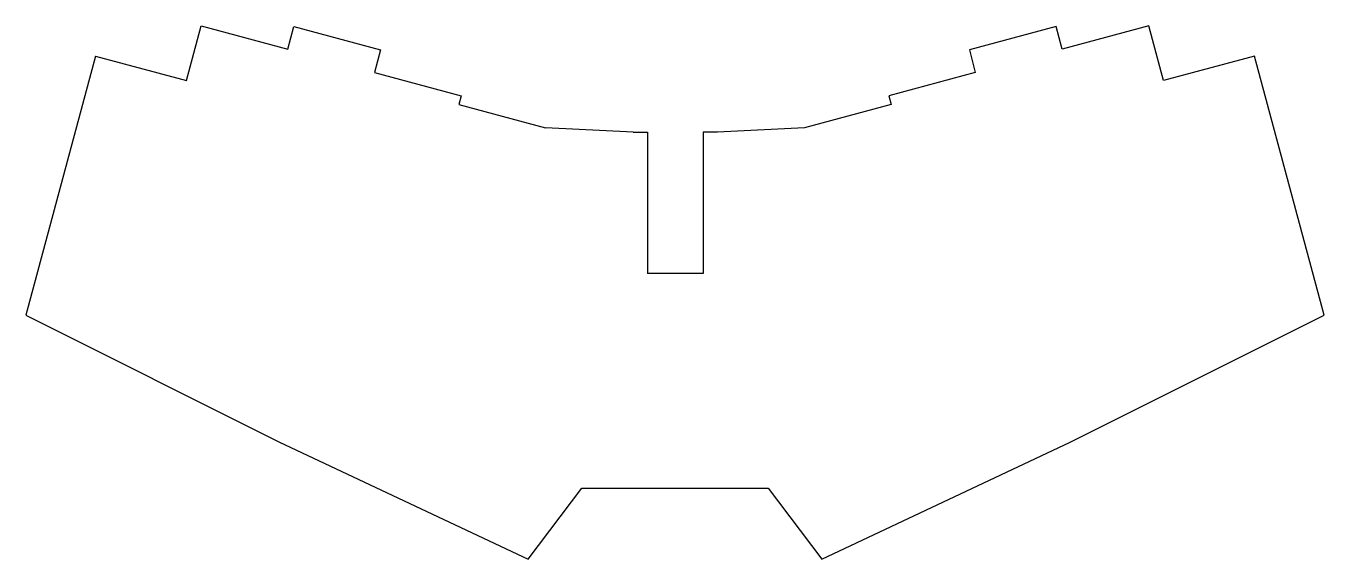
# Model space of a CAD drawing. Extents: x 11 to 286, y -162 to -49.
import ezdxf

# ---------------------------------------------------------------- set-up
doc = ezdxf.new("R2010")
doc.units = 0
doc.layers.add('BLACK', color=7, linetype='CONTINUOUS')

msp = doc.modelspace()

# ---------------------------------------------------------------- linework, layer by layer
at = {"layer": 'BLACK', "linetype": 'CONTINUOUS'}
for p, q in [((44.8, -60.35), (47.9, -48.75)), ((47.9, -48.75), (66.3, -53.7)), ((66.3, -53.7), (67.6, -48.85)), ((67.6, -48.85), (86, -53.8)), ((229.4, -48.85), (211, -53.8)), ((230.7, -53.7), (229.4, -48.85)), ((249.1, -48.75), (230.7, -53.7)), ((252.2, -60.35), (249.1, -48.75)), ((86, -53.8), (84.7, -58.6)), ((211, -53.8), (212.25, -58.6)), ((25.434304, -55.140323), (10.705213, -110.153505)), ((25.434304, -55.140323), (44.8, -60.35)), ((271.565696, -55.140323), (252.2, -60.35)), ((286.294451, -110.152835), (271.565696, -55.140323)), ((84.7, -58.6), (103.1, -63.55)), ((212.25, -58.6), (193.9, -63.55)), ((103.1, -63.55), (102.6, -65.45)), ((102.6, -65.45), (121, -70.4)), ((194.4, -65.45), (176, -70.4)), ((193.9, -63.55), (194.4, -65.45)), ((139.65, -71.3), (121, -70.4)), ((139.65, -71.3), (142.65, -71.3)), ((142.65, -71.3), (142.65, -101.300045)), ((157.5, -71.3), (154.5, -71.3)), ((154.5, -71.3), (154.5, -101.3)), ((176, -70.4), (157.5, -71.3)), ((154.5, -101.3), (142.65, -101.300045)), ((10.705213, -110.153505), (64.55, -137.05)), ((232.4, -137.1), (286.294451, -110.152835)), ((64.55, -137.05), (117.354913, -161.875596)), ((179.644901, -161.875199), (232.4, -137.1)), ((117.354913, -161.875596), (128.7, -146.85)), ((128.7, -146.85), (168.3, -146.85)), ((168.3, -146.85), (179.644901, -161.875199))]:
    msp.add_line(p, q, dxfattribs=at)

doc.saveas('drawing.dxf')
